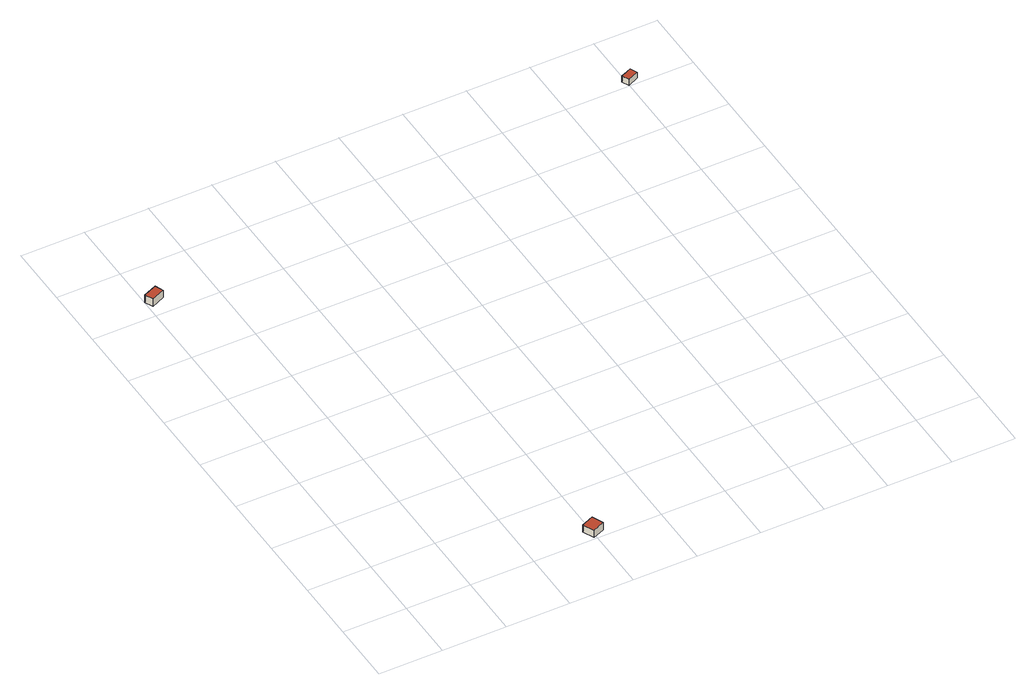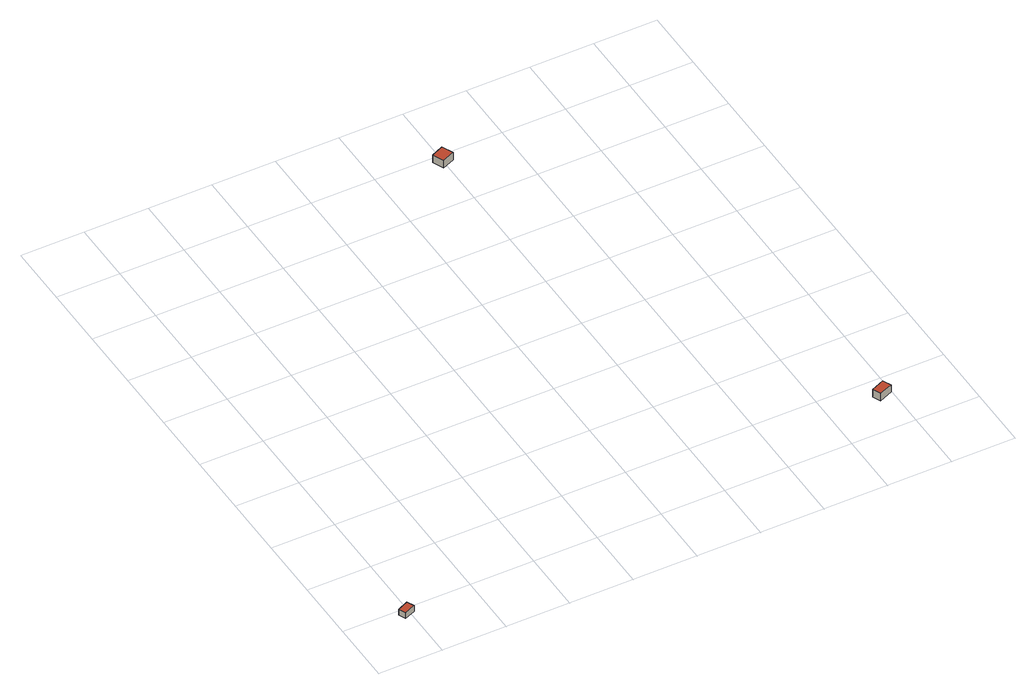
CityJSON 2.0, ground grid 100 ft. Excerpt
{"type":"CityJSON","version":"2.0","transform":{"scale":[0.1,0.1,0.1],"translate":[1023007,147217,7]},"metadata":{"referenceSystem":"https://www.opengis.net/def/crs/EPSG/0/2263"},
"CityObjects":{
"building1":{"type":"Building","attributes":{"name":"Bldg_1511015515","BIN":"4518076"},"geometry":[{"type":"MultiSurface","lod":"2","boundaries":[[[0,1,2,3]],[[4,5,6,7]],[[0,3,7,6]],[[1,0,6,5]],[[2,1,5,4]],[[3,2,4,7]]],"semantics":{"surfaces":[{"type":"RoofSurface","BIN":"4518076"},{"type":"GroundSurface"},{"type":"WallSurface"}],"values":[0,1,2,2,2,2]}}]},
"building2":{"type":"Building","attributes":{"name":"Bldg_1511017601","BIN":"4518221"},"geometry":[{"type":"MultiSurface","lod":"2","boundaries":[[[8,9,10,11]],[[12,13,14,15]],[[8,11,15,14]],[[9,8,14,13]],[[10,9,13,12]],[[11,10,12,15]]],"semantics":{"surfaces":[{"type":"RoofSurface","BIN":"4518221"},{"type":"GroundSurface"},{"type":"WallSurface"}],"values":[0,1,2,2,2,2]}}]},
"building3":{"type":"Building","attributes":{"name":"Bldg_1511007724","BIN":"4000000"},"geometry":[{"type":"MultiSurface","lod":"2","boundaries":[[[16,17,18,19]],[[20,21,22,23]],[[16,19,23,22]],[[17,16,22,21]],[[18,17,21,20]],[[19,18,20,23]]],"semantics":{"surfaces":[{"type":"RoofSurface","BIN":"4000000"},{"type":"GroundSurface"},{"type":"WallSurface"}],"values":[0,1,2,2,2,2]}}]}
},
"vertices":[
[218,7412,138],[8,7321,138],[65,7190,138],[275,7281,138],[65,7190,5],[8,7321,5],[218,7412,5],[275,7281,5],
[3062,265,161],[2873,182,161],[2950,8,161],[3138,91,161],[2950,8,27],[2873,182,27],[3062,265,27],[3138,91,27],
[8119,8191,120],[7947,8112,120],[7997,8000,120],[8170,8078,120],[7997,8000,17],[7947,8112,17],[8119,8191,17],[8170,8078,17]
]}
